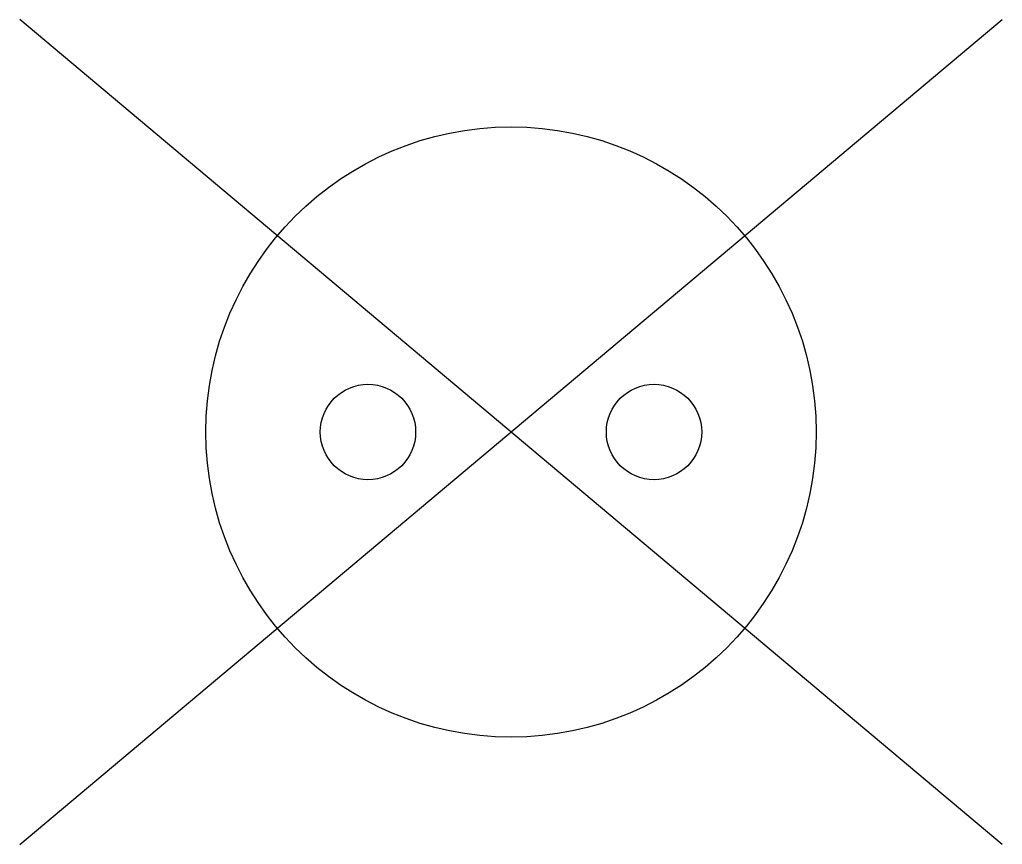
# Model space of a CAD drawing. Extents: x -0.64 to 0.64, y -0.54 to 0.54.
import ezdxf

# ---------------------------------------------------------------- set-up
doc = ezdxf.new("R2010")
doc.units = 0
doc.header["$LTSCALE"] = 0.2

msp = doc.modelspace()

# ---------------------------------------------------------------- linework, layer by layer
at = {"color": 0}
for p, q in [((-0.6442, -0.5406), (0.6442, 0.5406)), ((0.6442, -0.5406), (-0.6442, 0.5406))]:
    msp.add_line(p, q, dxfattribs=at)
for centre, radius in [((0, 0), 0.4), ((-0.1875, 0), 0.0625), ((0.1875, 0), 0.0625)]:
    msp.add_circle(centre, radius)

doc.saveas('drawing.dxf')
